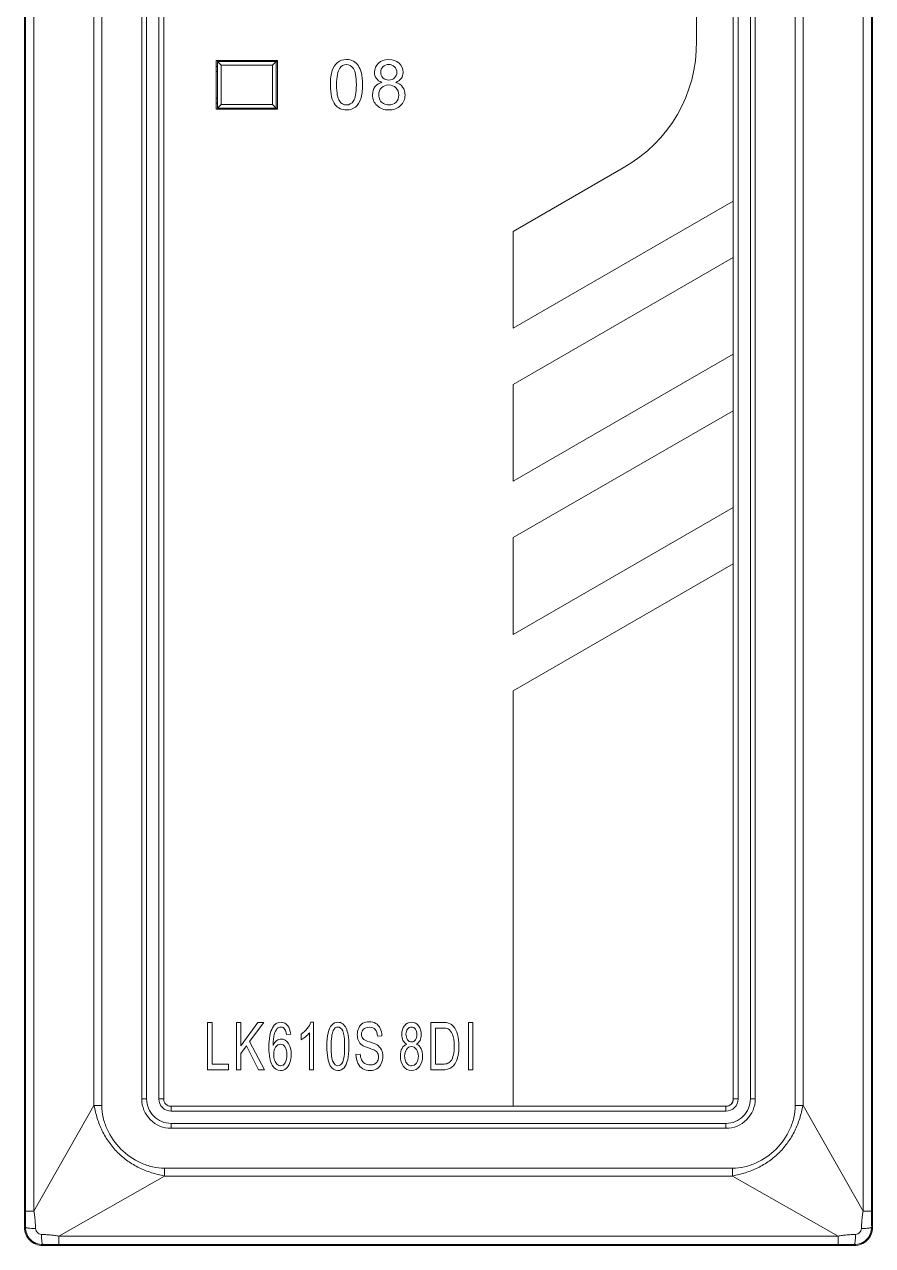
# Model space of a CAD drawing. Header units: millimetres. Extents: x 33157 to 59611, y -29750 to 1750.
# Drawn here: x 53865.92 to 53900.62, y -1355.31 to -1305.34 of the extents above; entities that cross this region are included whole.
import ezdxf

# ---------------------------------------------------------------- set-up
doc = ezdxf.new("R2010")
doc.units = ezdxf.units.MM
doc.layers.add('layer 1', color=7, linetype='Continuous', lineweight=18)

msp = doc.modelspace()

# ---------------------------------------------------------------- linework, layer by layer
at = {"layer": 'layer 1', "lineweight": 9}
for p, q in [((53865.916, -1256.061), (53865.916, -1354.561)), ((53900.616, -1256.061), (53900.616, -1354.561)), ((53865.954, -1256.726), (53865.954, -1353.897)), ((53866.295, -1256.726), (53866.295, -1353.897)), ((53900.236, -1256.726), (53900.236, -1353.897)), ((53900.578, -1256.726), (53900.578, -1353.897)), ((53868.762, -1261.042), (53868.762, -1349.581)), ((53869.078, -1261.042), (53869.078, -1349.581)), ((53870.716, -1261.311), (53870.716, -1349.311)), ((53870.916, -1261.311), (53870.916, -1349.311)), ((53871.416, -1261.311), (53871.416, -1349.311)), ((53871.616, -1261.311), (53871.616, -1349.311)), ((53894.916, -1261.311), (53894.916, -1349.311)), ((53895.116, -1261.311), (53895.116, -1349.311)), ((53895.616, -1261.311), (53895.616, -1349.311)), ((53895.816, -1261.311), (53895.816, -1349.311)), ((53897.454, -1261.042), (53897.454, -1349.581)), ((53897.77, -1261.042), (53897.77, -1349.581)), ((53873.766, -1306.811), (53873.766, -1308.811)), ((53873.816, -1306.861), (53873.816, -1308.761)), ((53873.966, -1307.011), (53873.966, -1308.611)), ((53876.066, -1307.011), (53876.066, -1308.611)), ((53876.216, -1306.861), (53876.216, -1308.761)), ((53876.266, -1306.811), (53876.266, -1308.811)), ((53868.762, -1349.581), (53868.762, -1349.581)), ((53869.078, -1349.581), (53869.078, -1349.581)), ((53870.916, -1349.311), (53870.916, -1349.311)), ((53871.616, -1349.311), (53871.616, -1349.311)), ((53871.916, -1349.611), (53871.916, -1349.611)), ((53871.916, -1349.611), (53871.916, -1349.811)), ((53894.616, -1349.611), (53894.616, -1349.611)), ((53894.616, -1349.611), (53894.616, -1349.611)), ((53894.616, -1349.611), (53894.616, -1349.811)), ((53895.116, -1349.311), (53895.116, -1349.311)), ((53895.816, -1349.311), (53895.816, -1349.311)), ((53897.77, -1349.581), (53897.77, -1349.581)), ((53894.616, -1349.811), (53894.616, -1349.811)), ((53871.916, -1350.311), (53871.916, -1350.311)), ((53871.916, -1350.311), (53871.916, -1350.511)), ((53894.616, -1350.311), (53894.616, -1350.311)), ((53894.616, -1350.311), (53894.616, -1350.311)), ((53894.616, -1350.311), (53894.616, -1350.511)), ((53894.616, -1350.511), (53894.616, -1350.511)), ((53871.646, -1352.149), (53871.646, -1352.149)), ((53871.646, -1352.149), (53871.646, -1352.465)), ((53894.885, -1352.149), (53894.885, -1352.149)), ((53894.885, -1352.149), (53894.885, -1352.149)), ((53894.885, -1352.149), (53894.885, -1352.465)), ((53871.646, -1352.465), (53871.646, -1352.465)), ((53894.885, -1352.465), (53894.885, -1352.465)), ((53866.295, -1353.897), (53866.295, -1353.897)), ((53900.578, -1353.897), (53900.578, -1353.897)), ((53865.953, -1354.561), (53865.953, -1354.561)), ((53900.616, -1354.561), (53900.616, -1354.561)), ((53867.33, -1354.932), (53867.33, -1354.932)), ((53867.33, -1354.932), (53867.33, -1355.274)), ((53899.202, -1354.932), (53899.202, -1354.932)), ((53899.202, -1354.932), (53899.202, -1354.932)), ((53899.202, -1354.932), (53899.202, -1355.274)), ((53866.666, -1355.274), (53866.666, -1355.274)), ((53866.666, -1355.274), (53866.666, -1355.311)), ((53899.202, -1355.274), (53899.202, -1355.274)), ((53899.866, -1355.274), (53899.866, -1355.274)), ((53899.866, -1355.274), (53899.866, -1355.311)), ((53899.866, -1355.311), (53899.866, -1355.311))]:
    msp.add_line(p, q, dxfattribs=at)
at = {"layer": 'layer 1'}
for points, knots in [([(53893.416, -1261.011), (53893.416, -1261.011), (53894.616, -1261.011), (53894.616, -1261.011), (53894.781, -1261.011), (53894.916, -1261.146), (53894.916, -1261.311), (53894.916, -1261.311), (53894.916, -1312.568), (53894.916, -1312.568), (53894.916, -1312.568), (53885.916, -1317.764), (53885.916, -1317.764), (53885.916, -1317.764), (53885.916, -1313.807), (53885.916, -1313.807), (53885.916, -1313.807), (53890.416, -1311.209), (53890.416, -1311.209), (53892.324, -1310.107), (53893.416, -1308.216), (53893.416, -1306.013), (53893.416, -1306.013), (53893.416, -1261.011), (53893.416, -1261.011)], [0, 0, 0, 0, 141285.913977, 141285.913977, 141285.913977, 282571.827954, 282571.827954, 282571.827954, 423857.74193, 423857.74193, 423857.74193, 565143.655907, 565143.655907, 565143.655907, 706429.569884, 706429.569884, 706429.569884, 847715.483861, 847715.483861, 847715.483861, 989001.397838, 989001.397838, 989001.397838, 1130287.311814, 1130287.311814, 1130287.311814, 1130287.311814]), ([(53878.434, -1307.807), (53878.434, -1307.569), (53878.459, -1307.376), (53878.508, -1307.23), (53878.557, -1307.084), (53878.63, -1306.971), (53878.727, -1306.893), (53878.823, -1306.814), (53878.945, -1306.775), (53879.092, -1306.775), (53879.2, -1306.775), (53879.295, -1306.797), (53879.377, -1306.84), (53879.459, -1306.884), (53879.527, -1306.947), (53879.58, -1307.03), (53879.632, -1307.111), (53879.674, -1307.212), (53879.704, -1307.33), (53879.734, -1307.448), (53879.749, -1307.607), (53879.749, -1307.807), (53879.749, -1308.044), (53879.725, -1308.236), (53879.676, -1308.382), (53879.628, -1308.528), (53879.555, -1308.641), (53879.458, -1308.72), (53879.362, -1308.799), (53879.239, -1308.838), (53879.092, -1308.838), (53878.897, -1308.838), (53878.745, -1308.769), (53878.634, -1308.63), (53878.501, -1308.461), (53878.434, -1308.187), (53878.434, -1307.807)], [0, 0, 0, 0, 138106.83244, 138106.83244, 138106.83244, 276213.66488, 276213.66488, 276213.66488, 414320.49732, 414320.49732, 414320.49732, 552427.32976, 552427.32976, 552427.32976, 690534.1622, 690534.1622, 690534.1622, 828640.99464, 828640.99464, 828640.99464, 966747.82708, 966747.82708, 966747.82708, 1104854.65952, 1104854.65952, 1104854.65952, 1242961.491959, 1242961.491959, 1242961.491959, 1381068.324399, 1381068.324399, 1381068.324399, 1519175.156839, 1519175.156839, 1519175.156839, 1657281.989279, 1657281.989279, 1657281.989279, 1657281.989279]), ([(53880.543, -1307.709), (53880.44, -1307.671), (53880.364, -1307.617), (53880.314, -1307.547), (53880.265, -1307.477), (53880.24, -1307.394), (53880.24, -1307.296), (53880.24, -1307.149), (53880.292, -1307.026), (53880.398, -1306.926), (53880.503, -1306.825), (53880.644, -1306.775), (53880.819, -1306.775), (53880.995, -1306.775), (53881.137, -1306.826), (53881.244, -1306.929), (53881.352, -1307.031), (53881.405, -1307.156), (53881.405, -1307.303), (53881.405, -1307.397), (53881.381, -1307.479), (53881.332, -1307.548), (53881.283, -1307.618), (53881.209, -1307.671), (53881.108, -1307.709), (53881.232, -1307.749), (53881.326, -1307.814), (53881.39, -1307.904), (53881.455, -1307.994), (53881.487, -1308.102), (53881.487, -1308.227), (53881.487, -1308.399), (53881.426, -1308.544), (53881.304, -1308.662), (53881.182, -1308.779), (53881.021, -1308.838), (53880.822, -1308.838), (53880.623, -1308.838), (53880.463, -1308.779), (53880.341, -1308.661), (53880.219, -1308.543), (53880.158, -1308.396), (53880.158, -1308.22), (53880.158, -1308.088), (53880.191, -1307.978), (53880.258, -1307.89), (53880.325, -1307.801), (53880.42, -1307.741), (53880.543, -1307.709)], [0, 0, 0, 0, 136503.968716, 136503.968716, 136503.968716, 273007.937432, 273007.937432, 273007.937432, 409511.906149, 409511.906149, 409511.906149, 546015.874865, 546015.874865, 546015.874865, 682519.843581, 682519.843581, 682519.843581, 819023.812297, 819023.812297, 819023.812297, 955527.781013, 955527.781013, 955527.781013, 1092031.74973, 1092031.74973, 1092031.74973, 1228535.718446, 1228535.718446, 1228535.718446, 1365039.687162, 1365039.687162, 1365039.687162, 1501543.655878, 1501543.655878, 1501543.655878, 1638047.624594, 1638047.624594, 1638047.624594, 1774551.593311, 1774551.593311, 1774551.593311, 1911055.562027, 1911055.562027, 1911055.562027, 2047559.530743, 2047559.530743, 2047559.530743, 2184063.499459, 2184063.499459, 2184063.499459, 2184063.499459]), ([(53878.688, -1307.808), (53878.688, -1308.141), (53878.727, -1308.362), (53878.804, -1308.471), (53878.882, -1308.58), (53878.978, -1308.635), (53879.092, -1308.635), (53879.206, -1308.635), (53879.302, -1308.58), (53879.379, -1308.47), (53879.457, -1308.36), (53879.495, -1308.14), (53879.495, -1307.808), (53879.495, -1307.475), (53879.457, -1307.254), (53879.379, -1307.145), (53879.302, -1307.036), (53879.205, -1306.981), (53879.089, -1306.981), (53878.975, -1306.981), (53878.884, -1307.03), (53878.816, -1307.126), (53878.731, -1307.249), (53878.688, -1307.476), (53878.688, -1307.808)], [0, 0, 0, 0, 141321.672504, 141321.672504, 141321.672504, 282643.345008, 282643.345008, 282643.345008, 423965.017513, 423965.017513, 423965.017513, 565286.690017, 565286.690017, 565286.690017, 706608.362521, 706608.362521, 706608.362521, 847930.035025, 847930.035025, 847930.035025, 989251.70753, 989251.70753, 989251.70753, 1130573.380034, 1130573.380034, 1130573.380034, 1130573.380034]), ([(53880.494, -1307.287), (53880.494, -1307.383), (53880.524, -1307.461), (53880.585, -1307.522), (53880.646, -1307.583), (53880.726, -1307.613), (53880.825, -1307.613), (53880.922, -1307.613), (53881, -1307.583), (53881.06, -1307.523), (53881.121, -1307.463), (53881.151, -1307.389), (53881.151, -1307.301), (53881.151, -1307.21), (53881.12, -1307.134), (53881.058, -1307.071), (53880.995, -1307.009), (53880.917, -1306.978), (53880.822, -1306.978), (53880.727, -1306.978), (53880.648, -1307.009), (53880.586, -1307.07), (53880.525, -1307.13), (53880.494, -1307.203), (53880.494, -1307.287)], [0, 0, 0, 0, 141326.340492, 141326.340492, 141326.340492, 282652.680984, 282652.680984, 282652.680984, 423979.021476, 423979.021476, 423979.021476, 565305.361968, 565305.361968, 565305.361968, 706631.70246, 706631.70246, 706631.70246, 847958.042952, 847958.042952, 847958.042952, 989284.383444, 989284.383444, 989284.383444, 1130610.723936, 1130610.723936, 1130610.723936, 1130610.723936]), ([(53880.412, -1308.221), (53880.412, -1308.292), (53880.428, -1308.361), (53880.461, -1308.427), (53880.494, -1308.493), (53880.544, -1308.544), (53880.611, -1308.58), (53880.677, -1308.617), (53880.749, -1308.635), (53880.824, -1308.635), (53880.944, -1308.635), (53881.042, -1308.597), (53881.118, -1308.521), (53881.195, -1308.444), (53881.233, -1308.348), (53881.233, -1308.23), (53881.233, -1308.11), (53881.194, -1308.012), (53881.115, -1307.934), (53881.036, -1307.856), (53880.936, -1307.816), (53880.816, -1307.816), (53880.699, -1307.816), (53880.602, -1307.855), (53880.526, -1307.932), (53880.45, -1308.009), (53880.412, -1308.106), (53880.412, -1308.221)], [0, 0, 0, 0, 140182.739822, 140182.739822, 140182.739822, 280365.479644, 280365.479644, 280365.479644, 420548.219466, 420548.219466, 420548.219466, 560730.959288, 560730.959288, 560730.959288, 700913.69911, 700913.69911, 700913.69911, 841096.438932, 841096.438932, 841096.438932, 981279.178754, 981279.178754, 981279.178754, 1121461.918576, 1121461.918576, 1121461.918576, 1261644.658398, 1261644.658398, 1261644.658398, 1261644.658398]), ([(53894.916, -1314.878), (53894.916, -1314.878), (53894.916, -1318.835), (53894.916, -1318.835), (53894.916, -1318.835), (53885.916, -1324.031), (53885.916, -1324.031), (53885.916, -1324.031), (53885.916, -1320.074), (53885.916, -1320.074), (53885.916, -1320.074), (53894.916, -1314.878), (53894.916, -1314.878)], [0, 0, 0, 0, 151000.238056, 151000.238056, 151000.238056, 302000.476113, 302000.476113, 302000.476113, 453000.714169, 453000.714169, 453000.714169, 604000.952225, 604000.952225, 604000.952225, 604000.952225]), ([(53894.916, -1321.145), (53894.916, -1321.145), (53894.916, -1325.102), (53894.916, -1325.102), (53894.916, -1325.102), (53885.916, -1330.299), (53885.916, -1330.299), (53885.916, -1330.299), (53885.916, -1326.341), (53885.916, -1326.341), (53885.916, -1326.341), (53894.916, -1321.145), (53894.916, -1321.145)], [0, 0, 0, 0, 151009.209586, 151009.209586, 151009.209586, 302018.419172, 302018.419172, 302018.419172, 453027.628759, 453027.628759, 453027.628759, 604036.838345, 604036.838345, 604036.838345, 604036.838345]), ([(53894.916, -1327.412), (53894.916, -1327.412), (53894.916, -1349.311), (53894.916, -1349.311), (53894.916, -1349.476), (53894.781, -1349.611), (53894.616, -1349.611), (53894.616, -1349.611), (53885.916, -1349.611), (53885.916, -1349.611), (53885.916, -1349.611), (53885.916, -1332.608), (53885.916, -1332.608), (53885.916, -1332.608), (53894.916, -1327.412), (53894.916, -1327.412)], [0, 0, 0, 0, 147019.985297, 147019.985297, 147019.985297, 294039.970594, 294039.970594, 294039.970594, 441059.955891, 441059.955891, 441059.955891, 588079.941189, 588079.941189, 588079.941189, 735099.926486, 735099.926486, 735099.926486, 735099.926486]), ([(53873.407, -1348.116), (53873.407, -1348.116), (53873.407, -1346.181), (53873.407, -1346.181), (53873.407, -1346.181), (53873.591, -1346.181), (53873.591, -1346.181), (53873.591, -1346.181), (53873.591, -1347.889), (53873.591, -1347.889), (53873.591, -1347.889), (53874.271, -1347.889), (53874.271, -1347.889), (53874.271, -1347.889), (53874.271, -1348.116), (53874.271, -1348.116), (53874.271, -1348.116), (53873.407, -1348.116), (53873.407, -1348.116)], [0, 0, 0, 0, 144573.61717, 144573.61717, 144573.61717, 289147.234341, 289147.234341, 289147.234341, 433720.851511, 433720.851511, 433720.851511, 578294.468681, 578294.468681, 578294.468681, 722868.085852, 722868.085852, 722868.085852, 867441.703022, 867441.703022, 867441.703022, 867441.703022]), ([(53874.589, -1348.116), (53874.589, -1348.116), (53874.589, -1346.181), (53874.589, -1346.181), (53874.589, -1346.181), (53874.773, -1346.181), (53874.773, -1346.181), (53874.773, -1346.181), (53874.773, -1347.14), (53874.773, -1347.14), (53874.773, -1347.14), (53875.46, -1346.181), (53875.46, -1346.181), (53875.46, -1346.181), (53875.708, -1346.181), (53875.708, -1346.181), (53875.708, -1346.181), (53875.128, -1346.966), (53875.128, -1346.966), (53875.128, -1346.966), (53875.734, -1348.116), (53875.734, -1348.116), (53875.734, -1348.116), (53875.492, -1348.116), (53875.492, -1348.116), (53875.492, -1348.116), (53874.999, -1347.14), (53874.999, -1347.14), (53874.999, -1347.14), (53874.773, -1347.446), (53874.773, -1347.446), (53874.773, -1347.446), (53874.773, -1348.116), (53874.773, -1348.116), (53874.773, -1348.116), (53874.589, -1348.116), (53874.589, -1348.116)], [0, 0, 0, 0, 138145.049844, 138145.049844, 138145.049844, 276290.099689, 276290.099689, 276290.099689, 414435.149533, 414435.149533, 414435.149533, 552580.199378, 552580.199378, 552580.199378, 690725.249222, 690725.249222, 690725.249222, 828870.299067, 828870.299067, 828870.299067, 967015.348911, 967015.348911, 967015.348911, 1105160.398756, 1105160.398756, 1105160.398756, 1243305.4486, 1243305.4486, 1243305.4486, 1381450.498444, 1381450.498444, 1381450.498444, 1519595.548289, 1519595.548289, 1519595.548289, 1657740.598133, 1657740.598133, 1657740.598133, 1657740.598133]), ([(53876.809, -1346.654), (53876.809, -1346.654), (53876.641, -1346.673), (53876.641, -1346.673), (53876.626, -1346.58), (53876.604, -1346.512), (53876.576, -1346.469), (53876.53, -1346.401), (53876.473, -1346.368), (53876.406, -1346.368), (53876.351, -1346.368), (53876.303, -1346.389), (53876.261, -1346.431), (53876.208, -1346.486), (53876.166, -1346.565), (53876.135, -1346.669), (53876.104, -1346.774), (53876.088, -1346.923), (53876.086, -1347.117), (53876.127, -1347.03), (53876.178, -1346.965), (53876.237, -1346.923), (53876.296, -1346.881), (53876.358, -1346.859), (53876.423, -1346.859), (53876.536, -1346.859), (53876.633, -1346.918), (53876.713, -1347.035), (53876.792, -1347.151), (53876.832, -1347.302), (53876.832, -1347.487), (53876.832, -1347.608), (53876.814, -1347.721), (53876.776, -1347.825), (53876.739, -1347.93), (53876.687, -1348.01), (53876.622, -1348.065), (53876.556, -1348.12), (53876.482, -1348.148), (53876.399, -1348.148), (53876.257, -1348.148), (53876.142, -1348.075), (53876.052, -1347.93), (53875.963, -1347.784), (53875.918, -1347.544), (53875.918, -1347.21), (53875.918, -1346.837), (53875.968, -1346.565), (53876.067, -1346.395), (53876.153, -1346.247), (53876.269, -1346.173), (53876.416, -1346.173), (53876.525, -1346.173), (53876.614, -1346.216), (53876.684, -1346.301), (53876.753, -1346.386), (53876.795, -1346.504), (53876.809, -1346.654)], [0, 0, 0, 0, 135746.780983, 135746.780983, 135746.780983, 271493.561966, 271493.561966, 271493.561966, 407240.342949, 407240.342949, 407240.342949, 542987.123932, 542987.123932, 542987.123932, 678733.904915, 678733.904915, 678733.904915, 814480.685898, 814480.685898, 814480.685898, 950227.466881, 950227.466881, 950227.466881, 1085974.247864, 1085974.247864, 1085974.247864, 1221721.028847, 1221721.028847, 1221721.028847, 1357467.80983, 1357467.80983, 1357467.80983, 1493214.590813, 1493214.590813, 1493214.590813, 1628961.371796, 1628961.371796, 1628961.371796, 1764708.152778, 1764708.152778, 1764708.152778, 1900454.933761, 1900454.933761, 1900454.933761, 2036201.714744, 2036201.714744, 2036201.714744, 2171948.495727, 2171948.495727, 2171948.495727, 2307695.27671, 2307695.27671, 2307695.27671, 2443442.057693, 2443442.057693, 2443442.057693, 2579188.838676, 2579188.838676, 2579188.838676, 2579188.838676]), ([(53877.746, -1348.116), (53877.746, -1348.116), (53877.576, -1348.116), (53877.576, -1348.116), (53877.576, -1348.116), (53877.576, -1346.602), (53877.576, -1346.602), (53877.535, -1346.657), (53877.481, -1346.711), (53877.415, -1346.766), (53877.348, -1346.82), (53877.289, -1346.861), (53877.236, -1346.888), (53877.236, -1346.888), (53877.236, -1346.659), (53877.236, -1346.659), (53877.331, -1346.596), (53877.414, -1346.521), (53877.485, -1346.432), (53877.556, -1346.343), (53877.607, -1346.257), (53877.636, -1346.173), (53877.636, -1346.173), (53877.746, -1346.173), (53877.746, -1346.173), (53877.746, -1346.173), (53877.746, -1348.116), (53877.746, -1348.116)], [0, 0, 0, 0, 140222.067856, 140222.067856, 140222.067856, 280444.135712, 280444.135712, 280444.135712, 420666.203567, 420666.203567, 420666.203567, 560888.271423, 560888.271423, 560888.271423, 701110.339279, 701110.339279, 701110.339279, 841332.407135, 841332.407135, 841332.407135, 981554.474991, 981554.474991, 981554.474991, 1121776.542847, 1121776.542847, 1121776.542847, 1261998.610702, 1261998.610702, 1261998.610702, 1261998.610702]), ([(53878.29, -1347.161), (53878.29, -1346.933), (53878.307, -1346.748), (53878.341, -1346.609), (53878.374, -1346.469), (53878.424, -1346.361), (53878.491, -1346.286), (53878.557, -1346.211), (53878.64, -1346.173), (53878.741, -1346.173), (53878.815, -1346.173), (53878.88, -1346.194), (53878.936, -1346.236), (53878.992, -1346.278), (53879.039, -1346.338), (53879.075, -1346.417), (53879.111, -1346.495), (53879.139, -1346.591), (53879.16, -1346.704), (53879.181, -1346.817), (53879.191, -1346.97), (53879.191, -1347.161), (53879.191, -1347.388), (53879.174, -1347.572), (53879.141, -1347.711), (53879.108, -1347.852), (53879.058, -1347.959), (53878.992, -1348.035), (53878.926, -1348.11), (53878.842, -1348.148), (53878.741, -1348.148), (53878.608, -1348.148), (53878.503, -1348.082), (53878.427, -1347.949), (53878.336, -1347.787), (53878.29, -1347.525), (53878.29, -1347.161)], [0, 0, 0, 0, 138157.659216, 138157.659216, 138157.659216, 276315.318432, 276315.318432, 276315.318432, 414472.977647, 414472.977647, 414472.977647, 552630.636863, 552630.636863, 552630.636863, 690788.296079, 690788.296079, 690788.296079, 828945.955295, 828945.955295, 828945.955295, 967103.614511, 967103.614511, 967103.614511, 1105261.273726, 1105261.273726, 1105261.273726, 1243418.932942, 1243418.932942, 1243418.932942, 1381576.592158, 1381576.592158, 1381576.592158, 1519734.251374, 1519734.251374, 1519734.251374, 1657891.91059, 1657891.91059, 1657891.91059, 1657891.91059]), ([(53879.48, -1347.494), (53879.48, -1347.494), (53879.652, -1347.473), (53879.652, -1347.473), (53879.66, -1347.57), (53879.679, -1347.65), (53879.709, -1347.712), (53879.739, -1347.775), (53879.786, -1347.825), (53879.849, -1347.864), (53879.911, -1347.902), (53879.982, -1347.921), (53880.061, -1347.921), (53880.131, -1347.921), (53880.192, -1347.907), (53880.246, -1347.878), (53880.299, -1347.848), (53880.339, -1347.808), (53880.365, -1347.757), (53880.391, -1347.707), (53880.404, -1347.651), (53880.404, -1347.592), (53880.404, -1347.531), (53880.392, -1347.479), (53880.366, -1347.433), (53880.341, -1347.388), (53880.3, -1347.35), (53880.242, -1347.319), (53880.205, -1347.299), (53880.123, -1347.268), (53879.995, -1347.225), (53879.868, -1347.182), (53879.779, -1347.142), (53879.728, -1347.104), (53879.662, -1347.056), (53879.613, -1346.995), (53879.581, -1346.924), (53879.549, -1346.852), (53879.533, -1346.772), (53879.533, -1346.683), (53879.533, -1346.585), (53879.553, -1346.493), (53879.592, -1346.409), (53879.632, -1346.324), (53879.689, -1346.259), (53879.766, -1346.215), (53879.842, -1346.171), (53879.926, -1346.149), (53880.02, -1346.149), (53880.122, -1346.149), (53880.213, -1346.172), (53880.291, -1346.218), (53880.369, -1346.264), (53880.429, -1346.332), (53880.471, -1346.422), (53880.514, -1346.512), (53880.536, -1346.614), (53880.539, -1346.727), (53880.539, -1346.727), (53880.364, -1346.746), (53880.364, -1346.746), (53880.354, -1346.624), (53880.322, -1346.532), (53880.268, -1346.469), (53880.213, -1346.407), (53880.133, -1346.376), (53880.027, -1346.376), (53879.916, -1346.376), (53879.835, -1346.404), (53879.784, -1346.461), (53879.734, -1346.518), (53879.708, -1346.586), (53879.708, -1346.666), (53879.708, -1346.736), (53879.726, -1346.793), (53879.762, -1346.838), (53879.798, -1346.882), (53879.889, -1346.929), (53880.038, -1346.976), (53880.187, -1347.023), (53880.289, -1347.064), (53880.345, -1347.099), (53880.425, -1347.151), (53880.484, -1347.216), (53880.523, -1347.296), (53880.561, -1347.375), (53880.58, -1347.466), (53880.58, -1347.57), (53880.58, -1347.673), (53880.559, -1347.77), (53880.517, -1347.861), (53880.475, -1347.951), (53880.414, -1348.022), (53880.336, -1348.073), (53880.257, -1348.123), (53880.168, -1348.148), (53880.069, -1348.148), (53879.944, -1348.148), (53879.84, -1348.123), (53879.755, -1348.072), (53879.67, -1348.021), (53879.604, -1347.944), (53879.556, -1347.842), (53879.508, -1347.739), (53879.483, -1347.624), (53879.48, -1347.494)], [0, 0, 0, 0, 133913.90828, 133913.90828, 133913.90828, 267827.81656, 267827.81656, 267827.81656, 401741.72484, 401741.72484, 401741.72484, 535655.63312, 535655.63312, 535655.63312, 669569.5414, 669569.5414, 669569.5414, 803483.44968, 803483.44968, 803483.44968, 937397.35796, 937397.35796, 937397.35796, 1071311.26624, 1071311.26624, 1071311.26624, 1205225.17452, 1205225.17452, 1205225.17452, 1339139.0828, 1339139.0828, 1339139.0828, 1473052.99108, 1473052.99108, 1473052.99108, 1606966.89936, 1606966.89936, 1606966.89936, 1740880.80764, 1740880.80764, 1740880.80764, 1874794.71592, 1874794.71592, 1874794.71592, 2008708.6242, 2008708.6242, 2008708.6242, 2142622.53248, 2142622.53248, 2142622.53248, 2276536.44076, 2276536.44076, 2276536.44076, 2410450.34904, 2410450.34904, 2410450.34904, 2544364.25732, 2544364.25732, 2544364.25732, 2678278.1656, 2678278.1656, 2678278.1656, 2812192.07388, 2812192.07388, 2812192.07388, 2946105.98216, 2946105.98216, 2946105.98216, 3080019.89044, 3080019.89044, 3080019.89044, 3213933.79872, 3213933.79872, 3213933.79872, 3347847.707, 3347847.707, 3347847.707, 3481761.61528, 3481761.61528, 3481761.61528, 3615675.52356, 3615675.52356, 3615675.52356, 3749589.43184, 3749589.43184, 3749589.43184, 3883503.34012, 3883503.34012, 3883503.34012, 4017417.2484, 4017417.2484, 4017417.2484, 4151331.15668, 4151331.15668, 4151331.15668, 4285245.06496, 4285245.06496, 4285245.06496, 4419158.97324, 4419158.97324, 4419158.97324, 4553072.88152, 4553072.88152, 4553072.88152, 4686986.789799, 4686986.789799, 4686986.789799, 4686986.789799]), ([(53881.561, -1347.067), (53881.49, -1347.031), (53881.438, -1346.979), (53881.404, -1346.913), (53881.37, -1346.846), (53881.353, -1346.765), (53881.353, -1346.672), (53881.353, -1346.531), (53881.389, -1346.413), (53881.461, -1346.317), (53881.534, -1346.221), (53881.63, -1346.173), (53881.75, -1346.173), (53881.87, -1346.173), (53881.967, -1346.222), (53882.041, -1346.32), (53882.114, -1346.419), (53882.151, -1346.538), (53882.151, -1346.679), (53882.151, -1346.769), (53882.134, -1346.847), (53882.101, -1346.913), (53882.067, -1346.98), (53882.016, -1347.031), (53881.948, -1347.067), (53882.032, -1347.106), (53882.097, -1347.168), (53882.141, -1347.254), (53882.185, -1347.34), (53882.207, -1347.443), (53882.207, -1347.563), (53882.207, -1347.728), (53882.165, -1347.867), (53882.082, -1347.979), (53881.998, -1348.092), (53881.888, -1348.148), (53881.752, -1348.148), (53881.616, -1348.148), (53881.506, -1348.092), (53881.422, -1347.979), (53881.339, -1347.866), (53881.297, -1347.725), (53881.297, -1347.556), (53881.297, -1347.43), (53881.32, -1347.325), (53881.365, -1347.24), (53881.411, -1347.155), (53881.476, -1347.098), (53881.561, -1347.067)], [0, 0, 0, 0, 136557.561418, 136557.561418, 136557.561418, 273115.122836, 273115.122836, 273115.122836, 409672.684254, 409672.684254, 409672.684254, 546230.245672, 546230.245672, 546230.245672, 682787.80709, 682787.80709, 682787.80709, 819345.368508, 819345.368508, 819345.368508, 955902.929926, 955902.929926, 955902.929926, 1092460.491344, 1092460.491344, 1092460.491344, 1229018.052763, 1229018.052763, 1229018.052763, 1365575.614181, 1365575.614181, 1365575.614181, 1502133.175599, 1502133.175599, 1502133.175599, 1638690.737017, 1638690.737017, 1638690.737017, 1775248.298435, 1775248.298435, 1775248.298435, 1911805.859853, 1911805.859853, 1911805.859853, 2048363.421271, 2048363.421271, 2048363.421271, 2184920.982689, 2184920.982689, 2184920.982689, 2184920.982689]), ([(53882.549, -1348.116), (53882.549, -1348.116), (53882.549, -1346.181), (53882.549, -1346.181), (53882.549, -1346.181), (53883.025, -1346.181), (53883.025, -1346.181), (53883.133, -1346.181), (53883.215, -1346.19), (53883.272, -1346.209), (53883.351, -1346.234), (53883.419, -1346.281), (53883.475, -1346.347), (53883.548, -1346.434), (53883.602, -1346.544), (53883.638, -1346.678), (53883.675, -1346.812), (53883.693, -1346.966), (53883.693, -1347.138), (53883.693, -1347.285), (53883.68, -1347.415), (53883.656, -1347.529), (53883.631, -1347.642), (53883.6, -1347.736), (53883.562, -1347.811), (53883.523, -1347.885), (53883.481, -1347.943), (53883.435, -1347.986), (53883.39, -1348.028), (53883.335, -1348.061), (53883.27, -1348.083), (53883.206, -1348.105), (53883.132, -1348.116), (53883.048, -1348.116), (53883.048, -1348.116), (53882.549, -1348.116), (53882.549, -1348.116)], [0, 0, 0, 0, 138167.345169, 138167.345169, 138167.345169, 276334.690338, 276334.690338, 276334.690338, 414502.035507, 414502.035507, 414502.035507, 552669.380676, 552669.380676, 552669.380676, 690836.725845, 690836.725845, 690836.725845, 829004.071014, 829004.071014, 829004.071014, 967171.416184, 967171.416184, 967171.416184, 1105338.761353, 1105338.761353, 1105338.761353, 1243506.106522, 1243506.106522, 1243506.106522, 1381673.451691, 1381673.451691, 1381673.451691, 1519840.79686, 1519840.79686, 1519840.79686, 1658008.142029, 1658008.142029, 1658008.142029, 1658008.142029]), ([(53884.083, -1348.116), (53884.083, -1348.116), (53884.083, -1346.181), (53884.083, -1346.181), (53884.083, -1346.181), (53884.266, -1346.181), (53884.266, -1346.181), (53884.266, -1346.181), (53884.266, -1348.116), (53884.266, -1348.116), (53884.266, -1348.116), (53884.083, -1348.116), (53884.083, -1348.116)], [0, 0, 0, 0, 151032.855599, 151032.855599, 151032.855599, 302065.711197, 302065.711197, 302065.711197, 453098.566796, 453098.566796, 453098.566796, 604131.422395, 604131.422395, 604131.422395, 604131.422395]), ([(53878.464, -1347.162), (53878.464, -1347.48), (53878.491, -1347.692), (53878.544, -1347.797), (53878.597, -1347.901), (53878.663, -1347.954), (53878.741, -1347.954), (53878.819, -1347.954), (53878.884, -1347.901), (53878.938, -1347.796), (53878.991, -1347.691), (53879.017, -1347.48), (53879.017, -1347.162), (53879.017, -1346.844), (53878.991, -1346.632), (53878.938, -1346.528), (53878.885, -1346.423), (53878.818, -1346.37), (53878.739, -1346.37), (53878.661, -1346.37), (53878.598, -1346.417), (53878.552, -1346.509), (53878.493, -1346.627), (53878.464, -1346.845), (53878.464, -1347.162)], [0, 0, 0, 0, 141373.64608, 141373.64608, 141373.64608, 282747.29216, 282747.29216, 282747.29216, 424120.938241, 424120.938241, 424120.938241, 565494.584321, 565494.584321, 565494.584321, 706868.230401, 706868.230401, 706868.230401, 848241.876481, 848241.876481, 848241.876481, 989615.522562, 989615.522562, 989615.522562, 1130989.168642, 1130989.168642, 1130989.168642, 1130989.168642]), ([(53881.527, -1346.664), (53881.527, -1346.755), (53881.548, -1346.83), (53881.589, -1346.888), (53881.631, -1346.946), (53881.686, -1346.976), (53881.754, -1346.976), (53881.82, -1346.976), (53881.873, -1346.947), (53881.915, -1346.889), (53881.956, -1346.832), (53881.977, -1346.761), (53881.977, -1346.677), (53881.977, -1346.59), (53881.956, -1346.516), (53881.913, -1346.457), (53881.87, -1346.397), (53881.817, -1346.368), (53881.752, -1346.368), (53881.687, -1346.368), (53881.633, -1346.397), (53881.59, -1346.455), (53881.548, -1346.513), (53881.527, -1346.583), (53881.527, -1346.664)], [0, 0, 0, 0, 141381.626096, 141381.626096, 141381.626096, 282763.252191, 282763.252191, 282763.252191, 424144.878287, 424144.878287, 424144.878287, 565526.504382, 565526.504382, 565526.504382, 706908.130478, 706908.130478, 706908.130478, 848289.756573, 848289.756573, 848289.756573, 989671.382669, 989671.382669, 989671.382669, 1131053.008764, 1131053.008764, 1131053.008764, 1131053.008764]), ([(53882.732, -1347.889), (53882.732, -1347.889), (53883.027, -1347.889), (53883.027, -1347.889), (53883.118, -1347.889), (53883.19, -1347.877), (53883.242, -1347.853), (53883.294, -1347.829), (53883.335, -1347.796), (53883.366, -1347.753), (53883.409, -1347.692), (53883.443, -1347.61), (53883.467, -1347.507), (53883.491, -1347.405), (53883.503, -1347.281), (53883.503, -1347.134), (53883.503, -1346.932), (53883.479, -1346.776), (53883.432, -1346.667), (53883.385, -1346.558), (53883.327, -1346.485), (53883.259, -1346.448), (53883.21, -1346.421), (53883.131, -1346.408), (53883.022, -1346.408), (53883.022, -1346.408), (53882.732, -1346.408), (53882.732, -1346.408), (53882.732, -1346.408), (53882.732, -1347.889), (53882.732, -1347.889)], [0, 0, 0, 0, 139456.502113, 139456.502113, 139456.502113, 278913.004227, 278913.004227, 278913.004227, 418369.50634, 418369.50634, 418369.50634, 557826.008453, 557826.008453, 557826.008453, 697282.510567, 697282.510567, 697282.510567, 836739.01268, 836739.01268, 836739.01268, 976195.514793, 976195.514793, 976195.514793, 1115652.016907, 1115652.016907, 1115652.016907, 1255108.51902, 1255108.51902, 1255108.51902, 1394565.021133, 1394565.021133, 1394565.021133, 1394565.021133]), ([(53876.113, -1347.489), (53876.113, -1347.571), (53876.126, -1347.649), (53876.151, -1347.724), (53876.176, -1347.799), (53876.21, -1347.856), (53876.254, -1347.895), (53876.299, -1347.934), (53876.346, -1347.954), (53876.396, -1347.954), (53876.468, -1347.954), (53876.53, -1347.913), (53876.581, -1347.832), (53876.633, -1347.751), (53876.658, -1347.641), (53876.658, -1347.502), (53876.658, -1347.368), (53876.633, -1347.263), (53876.582, -1347.186), (53876.532, -1347.109), (53876.467, -1347.07), (53876.389, -1347.07), (53876.312, -1347.07), (53876.247, -1347.109), (53876.194, -1347.186), (53876.14, -1347.263), (53876.113, -1347.364), (53876.113, -1347.489)], [0, 0, 0, 0, 140221.448843, 140221.448843, 140221.448843, 280442.897685, 280442.897685, 280442.897685, 420664.346528, 420664.346528, 420664.346528, 560885.79537, 560885.79537, 560885.79537, 701107.244213, 701107.244213, 701107.244213, 841328.693056, 841328.693056, 841328.693056, 981550.141898, 981550.141898, 981550.141898, 1121771.590741, 1121771.590741, 1121771.590741, 1261993.039583, 1261993.039583, 1261993.039583, 1261993.039583]), ([(53881.471, -1347.558), (53881.471, -1347.626), (53881.482, -1347.691), (53881.504, -1347.755), (53881.527, -1347.818), (53881.561, -1347.867), (53881.607, -1347.901), (53881.652, -1347.936), (53881.701, -1347.954), (53881.753, -1347.954), (53881.835, -1347.954), (53881.902, -1347.917), (53881.954, -1347.844), (53882.007, -1347.771), (53882.033, -1347.679), (53882.033, -1347.566), (53882.033, -1347.452), (53882.006, -1347.357), (53881.952, -1347.282), (53881.898, -1347.208), (53881.83, -1347.17), (53881.748, -1347.17), (53881.667, -1347.17), (53881.601, -1347.207), (53881.549, -1347.281), (53881.497, -1347.355), (53881.471, -1347.447), (53881.471, -1347.558)], [0, 0, 0, 0, 140235.381207, 140235.381207, 140235.381207, 280470.762414, 280470.762414, 280470.762414, 420706.14362, 420706.14362, 420706.14362, 560941.524827, 560941.524827, 560941.524827, 701176.906034, 701176.906034, 701176.906034, 841412.287241, 841412.287241, 841412.287241, 981647.668447, 981647.668447, 981647.668447, 1121883.049654, 1121883.049654, 1121883.049654, 1262118.430861, 1262118.430861, 1262118.430861, 1262118.430861])]:
    msp.add_open_spline(points, degree=3, knots=knots, dxfattribs=at)
at = {"layer": 'layer 1', "lineweight": 9}
for points in [[(53876.266, -1306.811), (53876.266, -1306.811), (53873.766, -1306.811), (53873.766, -1306.811)], [(53873.816, -1307.061), (53873.816, -1307.061), (53873.766, -1307.061), (53873.766, -1307.061)], [(53873.816, -1307.261), (53873.816, -1307.261), (53873.766, -1307.261), (53873.766, -1307.261)], [(53873.816, -1306.861), (53873.816, -1306.861), (53876.266, -1306.861), (53876.266, -1306.861)], [(53873.816, -1306.861), (53873.816, -1306.861), (53873.966, -1307.011), (53873.966, -1307.011)], [(53876.066, -1307.011), (53876.066, -1307.011), (53873.966, -1307.011), (53873.966, -1307.011)], [(53876.216, -1306.861), (53876.216, -1306.861), (53876.066, -1307.011), (53876.066, -1307.011)], [(53873.766, -1308.361), (53873.766, -1308.361), (53873.816, -1308.361), (53873.816, -1308.361)], [(53873.766, -1308.561), (53873.766, -1308.561), (53873.816, -1308.561), (53873.816, -1308.561)], [(53873.816, -1308.761), (53873.816, -1308.761), (53876.266, -1308.761), (53876.266, -1308.761)], [(53873.816, -1308.761), (53873.816, -1308.761), (53873.966, -1308.611), (53873.966, -1308.611)], [(53873.966, -1308.611), (53873.966, -1308.611), (53876.066, -1308.611), (53876.066, -1308.611)], [(53876.216, -1308.761), (53876.216, -1308.761), (53876.066, -1308.611), (53876.066, -1308.611)], [(53873.766, -1308.811), (53873.766, -1308.811), (53876.266, -1308.811), (53876.266, -1308.811)], [(53866.295, -1353.897), (53866.295, -1353.897), (53868.762, -1349.581), (53868.762, -1349.581)], [(53869.078, -1349.581), (53869.078, -1349.581), (53868.762, -1349.581), (53868.762, -1349.581)], [(53870.716, -1349.311), (53870.716, -1349.311), (53870.916, -1349.311), (53870.916, -1349.311)], [(53871.616, -1349.311), (53871.616, -1349.311), (53871.416, -1349.311), (53871.416, -1349.311)], [(53871.916, -1349.611), (53871.916, -1349.611), (53894.616, -1349.611), (53894.616, -1349.611)], [(53894.916, -1349.311), (53894.916, -1349.311), (53895.116, -1349.311), (53895.116, -1349.311)], [(53895.816, -1349.311), (53895.816, -1349.311), (53895.616, -1349.311), (53895.616, -1349.311)], [(53897.454, -1349.581), (53897.454, -1349.581), (53897.77, -1349.581), (53897.77, -1349.581)], [(53900.236, -1353.897), (53900.236, -1353.897), (53897.77, -1349.581), (53897.77, -1349.581)], [(53871.916, -1349.811), (53871.916, -1349.811), (53894.616, -1349.811), (53894.616, -1349.811)], [(53894.616, -1350.311), (53894.616, -1350.311), (53871.916, -1350.311), (53871.916, -1350.311)], [(53894.616, -1350.511), (53894.616, -1350.511), (53871.916, -1350.511), (53871.916, -1350.511)], [(53871.646, -1352.149), (53871.646, -1352.149), (53894.885, -1352.149), (53894.885, -1352.149)], [(53867.33, -1354.932), (53867.33, -1354.932), (53871.646, -1352.465), (53871.646, -1352.465)], [(53871.646, -1352.465), (53871.646, -1352.465), (53894.885, -1352.465), (53894.885, -1352.465)], [(53899.202, -1354.932), (53899.202, -1354.932), (53894.885, -1352.465), (53894.885, -1352.465)], [(53865.954, -1353.897), (53865.954, -1353.897), (53866.295, -1353.897), (53866.295, -1353.897)], [(53865.953, -1354.561), (53865.953, -1354.34), (53865.954, -1354.118), (53865.954, -1353.897)], [(53900.578, -1353.897), (53900.578, -1353.897), (53900.236, -1353.897), (53900.236, -1353.897)], [(53900.578, -1353.897), (53900.578, -1354.118), (53900.578, -1354.34), (53900.579, -1354.561)], [(53865.953, -1354.561), (53865.953, -1354.561), (53865.916, -1354.561), (53865.916, -1354.561)], [(53900.579, -1354.561), (53900.579, -1354.561), (53900.616, -1354.561), (53900.616, -1354.561)], [(53899.202, -1354.932), (53899.202, -1354.932), (53867.33, -1354.932), (53867.33, -1354.932)], [(53866.666, -1355.311), (53866.666, -1355.311), (53899.866, -1355.311), (53899.866, -1355.311)], [(53867.33, -1355.274), (53867.109, -1355.274), (53866.887, -1355.274), (53866.666, -1355.274)], [(53899.202, -1355.274), (53899.202, -1355.274), (53867.33, -1355.274), (53867.33, -1355.274)], [(53899.866, -1355.274), (53899.644, -1355.274), (53899.423, -1355.274), (53899.202, -1355.274)]]:
    msp.add_open_spline(points, degree=3, dxfattribs=at)
for points, knots in [([(53868.762, -1349.581), (53868.784, -1349.669), (53868.803, -1349.757), (53868.825, -1349.845), (53868.847, -1349.934), (53868.871, -1350.021), (53868.898, -1350.108), (53868.953, -1350.281), (53869.019, -1350.451), (53869.099, -1350.614), (53869.178, -1350.778), (53869.271, -1350.935), (53869.377, -1351.083), (53869.482, -1351.231), (53869.6, -1351.371), (53869.728, -1351.499), (53869.857, -1351.628), (53869.996, -1351.745), (53870.144, -1351.851), (53870.292, -1351.956), (53870.449, -1352.049), (53870.613, -1352.129), (53870.776, -1352.208), (53870.946, -1352.275), (53871.119, -1352.329), (53871.206, -1352.356), (53871.293, -1352.38), (53871.382, -1352.402), (53871.47, -1352.424), (53871.558, -1352.444), (53871.646, -1352.465)], [0, 0, 0, 0, 139425.548448, 139425.548448, 139425.548448, 278851.096896, 278851.096896, 278851.096896, 418276.645345, 418276.645345, 418276.645345, 557702.193793, 557702.193793, 557702.193793, 697127.742241, 697127.742241, 697127.742241, 836553.290689, 836553.290689, 836553.290689, 975978.839138, 975978.839138, 975978.839138, 1115404.387586, 1115404.387586, 1115404.387586, 1254829.936034, 1254829.936034, 1254829.936034, 1394255.484482, 1394255.484482, 1394255.484482, 1394255.484482]), ([(53869.078, -1349.581), (53869.078, -1349.747), (53869.1, -1349.913), (53869.138, -1350.075), (53869.176, -1350.237), (53869.23, -1350.396), (53869.298, -1350.548), (53869.434, -1350.85), (53869.626, -1351.129), (53869.862, -1351.365), (53870.098, -1351.601), (53870.377, -1351.794), (53870.68, -1351.929), (53870.832, -1351.997), (53870.99, -1352.051), (53871.152, -1352.089), (53871.314, -1352.127), (53871.48, -1352.149), (53871.646, -1352.149)], [0, 0, 0, 0, 144569.862133, 144569.862133, 144569.862133, 289139.724266, 289139.724266, 289139.724266, 433709.586399, 433709.586399, 433709.586399, 578279.448531, 578279.448531, 578279.448531, 722849.310664, 722849.310664, 722849.310664, 867419.172797, 867419.172797, 867419.172797, 867419.172797]), ([(53870.716, -1349.311), (53870.716, -1349.63), (53870.842, -1349.935), (53871.067, -1350.16), (53871.292, -1350.385), (53871.598, -1350.511), (53871.916, -1350.511)], [0, 0, 0, 0, 170292.243111, 170292.243111, 170292.243111, 340584.486222, 340584.486222, 340584.486222, 340584.486222]), ([(53870.916, -1349.311), (53870.916, -1349.576), (53871.021, -1349.831), (53871.209, -1350.018), (53871.396, -1350.206), (53871.651, -1350.311), (53871.916, -1350.311)], [0, 0, 0, 0, 170292.64603, 170292.64603, 170292.64603, 340585.29206, 340585.29206, 340585.29206, 340585.29206]), ([(53871.416, -1349.311), (53871.416, -1349.444), (53871.469, -1349.571), (53871.562, -1349.665), (53871.656, -1349.759), (53871.783, -1349.811), (53871.916, -1349.811)], [0, 0, 0, 0, 170293.653722, 170293.653722, 170293.653722, 340587.307444, 340587.307444, 340587.307444, 340587.307444]), ([(53871.616, -1349.311), (53871.616, -1349.391), (53871.648, -1349.467), (53871.704, -1349.523), (53871.76, -1349.58), (53871.836, -1349.611), (53871.916, -1349.611)], [0, 0, 0, 0, 170294.056805, 170294.056805, 170294.056805, 340588.113611, 340588.113611, 340588.113611, 340588.113611]), ([(53894.616, -1350.511), (53894.934, -1350.511), (53895.239, -1350.385), (53895.464, -1350.16), (53895.689, -1349.935), (53895.816, -1349.63), (53895.816, -1349.311)], [0, 0, 0, 0, 170368.241585, 170368.241585, 170368.241585, 340736.48317, 340736.48317, 340736.48317, 340736.48317]), ([(53894.616, -1350.311), (53894.881, -1350.311), (53895.135, -1350.206), (53895.323, -1350.018), (53895.511, -1349.831), (53895.616, -1349.576), (53895.616, -1349.311)], [0, 0, 0, 0, 170367.784602, 170367.784602, 170367.784602, 340735.569203, 340735.569203, 340735.569203, 340735.569203]), ([(53894.616, -1349.811), (53894.748, -1349.811), (53894.876, -1349.759), (53894.969, -1349.665), (53895.063, -1349.571), (53895.116, -1349.444), (53895.116, -1349.311)], [0, 0, 0, 0, 170366.642247, 170366.642247, 170366.642247, 340733.284494, 340733.284494, 340733.284494, 340733.284494]), ([(53894.616, -1349.611), (53894.695, -1349.611), (53894.772, -1349.58), (53894.828, -1349.523), (53894.884, -1349.467), (53894.916, -1349.391), (53894.916, -1349.311)], [0, 0, 0, 0, 170366.185236, 170366.185236, 170366.185236, 340732.370471, 340732.370471, 340732.370471, 340732.370471]), ([(53894.885, -1352.149), (53895.051, -1352.149), (53895.218, -1352.127), (53895.38, -1352.089), (53895.542, -1352.051), (53895.7, -1351.997), (53895.852, -1351.929), (53896.155, -1351.793), (53896.434, -1351.601), (53896.67, -1351.365), (53896.905, -1351.129), (53897.098, -1350.85), (53897.234, -1350.547), (53897.302, -1350.396), (53897.355, -1350.237), (53897.393, -1350.075), (53897.431, -1349.913), (53897.454, -1349.747), (53897.454, -1349.581)], [0, 0, 0, 0, 144640.861649, 144640.861649, 144640.861649, 289281.723297, 289281.723297, 289281.723297, 433922.584946, 433922.584946, 433922.584946, 578563.446594, 578563.446594, 578563.446594, 723204.308243, 723204.308243, 723204.308243, 867845.169891, 867845.169891, 867845.169891, 867845.169891]), ([(53894.885, -1352.465), (53894.973, -1352.443), (53895.062, -1352.424), (53895.15, -1352.402), (53895.238, -1352.38), (53895.326, -1352.356), (53895.413, -1352.329), (53895.586, -1352.275), (53895.756, -1352.208), (53895.919, -1352.129), (53896.082, -1352.049), (53896.239, -1351.956), (53896.388, -1351.851), (53896.536, -1351.745), (53896.675, -1351.628), (53896.804, -1351.499), (53896.932, -1351.371), (53897.05, -1351.231), (53897.155, -1351.083), (53897.261, -1350.935), (53897.354, -1350.778), (53897.433, -1350.614), (53897.513, -1350.451), (53897.579, -1350.281), (53897.634, -1350.108), (53897.661, -1350.021), (53897.685, -1349.934), (53897.707, -1349.845), (53897.729, -1349.757), (53897.748, -1349.669), (53897.77, -1349.581)], [0, 0, 0, 0, 139494.917263, 139494.917263, 139494.917263, 278989.834525, 278989.834525, 278989.834525, 418484.751788, 418484.751788, 418484.751788, 557979.669051, 557979.669051, 557979.669051, 697474.586313, 697474.586313, 697474.586313, 836969.503576, 836969.503576, 836969.503576, 976464.420838, 976464.420838, 976464.420838, 1115959.338101, 1115959.338101, 1115959.338101, 1255454.255364, 1255454.255364, 1255454.255364, 1394949.172626, 1394949.172626, 1394949.172626, 1394949.172626]), ([(53866.373, -1354.617), (53866.37, -1354.557), (53866.367, -1354.496), (53866.363, -1354.436), (53866.359, -1354.376), (53866.355, -1354.315), (53866.35, -1354.255), (53866.346, -1354.195), (53866.34, -1354.135), (53866.333, -1354.074), (53866.326, -1354.014), (53866.317, -1353.953), (53866.295, -1353.897)], [0, 0, 0, 0, 150996.534692, 150996.534692, 150996.534692, 301993.069384, 301993.069384, 301993.069384, 452989.604075, 452989.604075, 452989.604075, 603986.138767, 603986.138767, 603986.138767, 603986.138767]), ([(53900.236, -1353.897), (53900.225, -1353.925), (53900.218, -1353.955), (53900.213, -1353.985), (53900.207, -1354.014), (53900.203, -1354.044), (53900.199, -1354.074), (53900.192, -1354.134), (53900.186, -1354.195), (53900.181, -1354.255), (53900.177, -1354.315), (53900.173, -1354.376), (53900.169, -1354.436), (53900.165, -1354.496), (53900.162, -1354.557), (53900.159, -1354.617)], [0, 0, 0, 0, 147093.223318, 147093.223318, 147093.223318, 294186.446636, 294186.446636, 294186.446636, 441279.669954, 441279.669954, 441279.669954, 588372.893272, 588372.893272, 588372.893272, 735466.11659, 735466.11659, 735466.11659, 735466.11659]), ([(53865.916, -1354.561), (53865.916, -1354.76), (53865.995, -1354.951), (53866.136, -1355.092), (53866.276, -1355.232), (53866.467, -1355.311), (53866.666, -1355.311)], [0, 0, 0, 0, 170285.249484, 170285.249484, 170285.249484, 340570.498969, 340570.498969, 340570.498969, 340570.498969]), ([(53865.953, -1354.561), (53865.953, -1354.75), (53866.028, -1354.932), (53866.162, -1355.066), (53866.295, -1355.199), (53866.477, -1355.274), (53866.666, -1355.274)], [0, 0, 0, 0, 170285.323629, 170285.323629, 170285.323629, 340570.647258, 340570.647258, 340570.647258, 340570.647258]), ([(53865.953, -1354.561), (53865.953, -1354.566), (53865.958, -1354.569), (53865.962, -1354.571), (53865.97, -1354.576), (53865.978, -1354.578), (53865.986, -1354.581), (53865.998, -1354.584), (53866.011, -1354.587), (53866.024, -1354.589), (53866.041, -1354.593), (53866.058, -1354.595), (53866.075, -1354.597), (53866.12, -1354.603), (53866.165, -1354.607), (53866.21, -1354.61), (53866.264, -1354.614), (53866.319, -1354.616), (53866.373, -1354.617)], [0, 0, 0, 0, 144566.79988, 144566.79988, 144566.79988, 289133.59976, 289133.59976, 289133.59976, 433700.39964, 433700.39964, 433700.39964, 578267.19952, 578267.19952, 578267.19952, 722833.999401, 722833.999401, 722833.999401, 867400.799281, 867400.799281, 867400.799281, 867400.799281]), ([(53866.61, -1354.854), (53866.551, -1354.851), (53866.492, -1354.823), (53866.448, -1354.779), (53866.404, -1354.736), (53866.376, -1354.676), (53866.373, -1354.617)], [0, 0, 0, 0, 170286.27066, 170286.27066, 170286.27066, 340572.541319, 340572.541319, 340572.541319, 340572.541319]), ([(53899.866, -1355.311), (53900.065, -1355.311), (53900.256, -1355.232), (53900.396, -1355.092), (53900.537, -1354.951), (53900.616, -1354.76), (53900.616, -1354.561)], [0, 0, 0, 0, 170392.079459, 170392.079459, 170392.079459, 340784.158918, 340784.158918, 340784.158918, 340784.158918]), ([(53899.866, -1355.274), (53900.055, -1355.274), (53900.236, -1355.199), (53900.37, -1355.066), (53900.504, -1354.932), (53900.579, -1354.75), (53900.579, -1354.561)], [0, 0, 0, 0, 170391.995547, 170391.995547, 170391.995547, 340783.991094, 340783.991094, 340783.991094, 340783.991094]), ([(53900.159, -1354.617), (53900.155, -1354.676), (53900.127, -1354.736), (53900.084, -1354.779), (53900.04, -1354.823), (53899.981, -1354.851), (53899.921, -1354.854)], [0, 0, 0, 0, 170391.05616, 170391.05616, 170391.05616, 340782.11232, 340782.11232, 340782.11232, 340782.11232]), ([(53900.579, -1354.561), (53900.578, -1354.566), (53900.574, -1354.569), (53900.57, -1354.571), (53900.562, -1354.576), (53900.554, -1354.578), (53900.546, -1354.581), (53900.534, -1354.584), (53900.521, -1354.587), (53900.508, -1354.589), (53900.491, -1354.593), (53900.474, -1354.595), (53900.457, -1354.597), (53900.412, -1354.603), (53900.367, -1354.607), (53900.322, -1354.61), (53900.268, -1354.614), (53900.213, -1354.616), (53900.159, -1354.617)], [0, 0, 0, 0, 144658.148461, 144658.148461, 144658.148461, 289316.296922, 289316.296922, 289316.296922, 433974.445383, 433974.445383, 433974.445383, 578632.593843, 578632.593843, 578632.593843, 723290.742304, 723290.742304, 723290.742304, 867948.890765, 867948.890765, 867948.890765, 867948.890765]), ([(53866.666, -1355.274), (53866.661, -1355.274), (53866.659, -1355.269), (53866.656, -1355.265), (53866.652, -1355.257), (53866.649, -1355.249), (53866.647, -1355.241), (53866.643, -1355.229), (53866.64, -1355.216), (53866.638, -1355.203), (53866.634, -1355.186), (53866.632, -1355.169), (53866.63, -1355.152), (53866.624, -1355.108), (53866.62, -1355.063), (53866.617, -1355.017), (53866.614, -1354.963), (53866.611, -1354.908), (53866.61, -1354.854)], [0, 0, 0, 0, 144569.296363, 144569.296363, 144569.296363, 289138.592725, 289138.592725, 289138.592725, 433707.889088, 433707.889088, 433707.889088, 578277.185451, 578277.185451, 578277.185451, 722846.481814, 722846.481814, 722846.481814, 867415.778176, 867415.778176, 867415.778176, 867415.778176]), ([(53867.33, -1354.932), (53867.302, -1354.921), (53867.272, -1354.914), (53867.243, -1354.908), (53867.213, -1354.903), (53867.183, -1354.898), (53867.153, -1354.894), (53867.093, -1354.887), (53867.032, -1354.881), (53866.972, -1354.877), (53866.912, -1354.872), (53866.851, -1354.868), (53866.791, -1354.864), (53866.731, -1354.86), (53866.671, -1354.857), (53866.61, -1354.854)], [0, 0, 0, 0, 147004.986854, 147004.986854, 147004.986854, 294009.973707, 294009.973707, 294009.973707, 441014.960561, 441014.960561, 441014.960561, 588019.947415, 588019.947415, 588019.947415, 735024.934269, 735024.934269, 735024.934269, 735024.934269]), ([(53899.921, -1354.854), (53899.861, -1354.857), (53899.801, -1354.861), (53899.741, -1354.864), (53899.68, -1354.868), (53899.62, -1354.872), (53899.56, -1354.877), (53899.5, -1354.882), (53899.44, -1354.887), (53899.379, -1354.895), (53899.319, -1354.902), (53899.258, -1354.91), (53899.202, -1354.932)], [0, 0, 0, 0, 151089.303761, 151089.303761, 151089.303761, 302178.607523, 302178.607523, 302178.607523, 453267.911284, 453267.911284, 453267.911284, 604357.215046, 604357.215046, 604357.215046, 604357.215046]), ([(53899.866, -1355.274), (53899.87, -1355.274), (53899.873, -1355.269), (53899.876, -1355.265), (53899.88, -1355.257), (53899.883, -1355.249), (53899.885, -1355.241), (53899.889, -1355.229), (53899.892, -1355.216), (53899.894, -1355.203), (53899.897, -1355.186), (53899.9, -1355.169), (53899.902, -1355.152), (53899.908, -1355.108), (53899.912, -1355.063), (53899.915, -1355.017), (53899.918, -1354.963), (53899.92, -1354.908), (53899.921, -1354.854)], [0, 0, 0, 0, 144657.382344, 144657.382344, 144657.382344, 289314.764688, 289314.764688, 289314.764688, 433972.147032, 433972.147032, 433972.147032, 578629.529376, 578629.529376, 578629.529376, 723286.91172, 723286.91172, 723286.91172, 867944.294064, 867944.294064, 867944.294064, 867944.294064])]:
    msp.add_open_spline(points, degree=3, knots=knots, dxfattribs=at)

doc.saveas('drawing.dxf')
